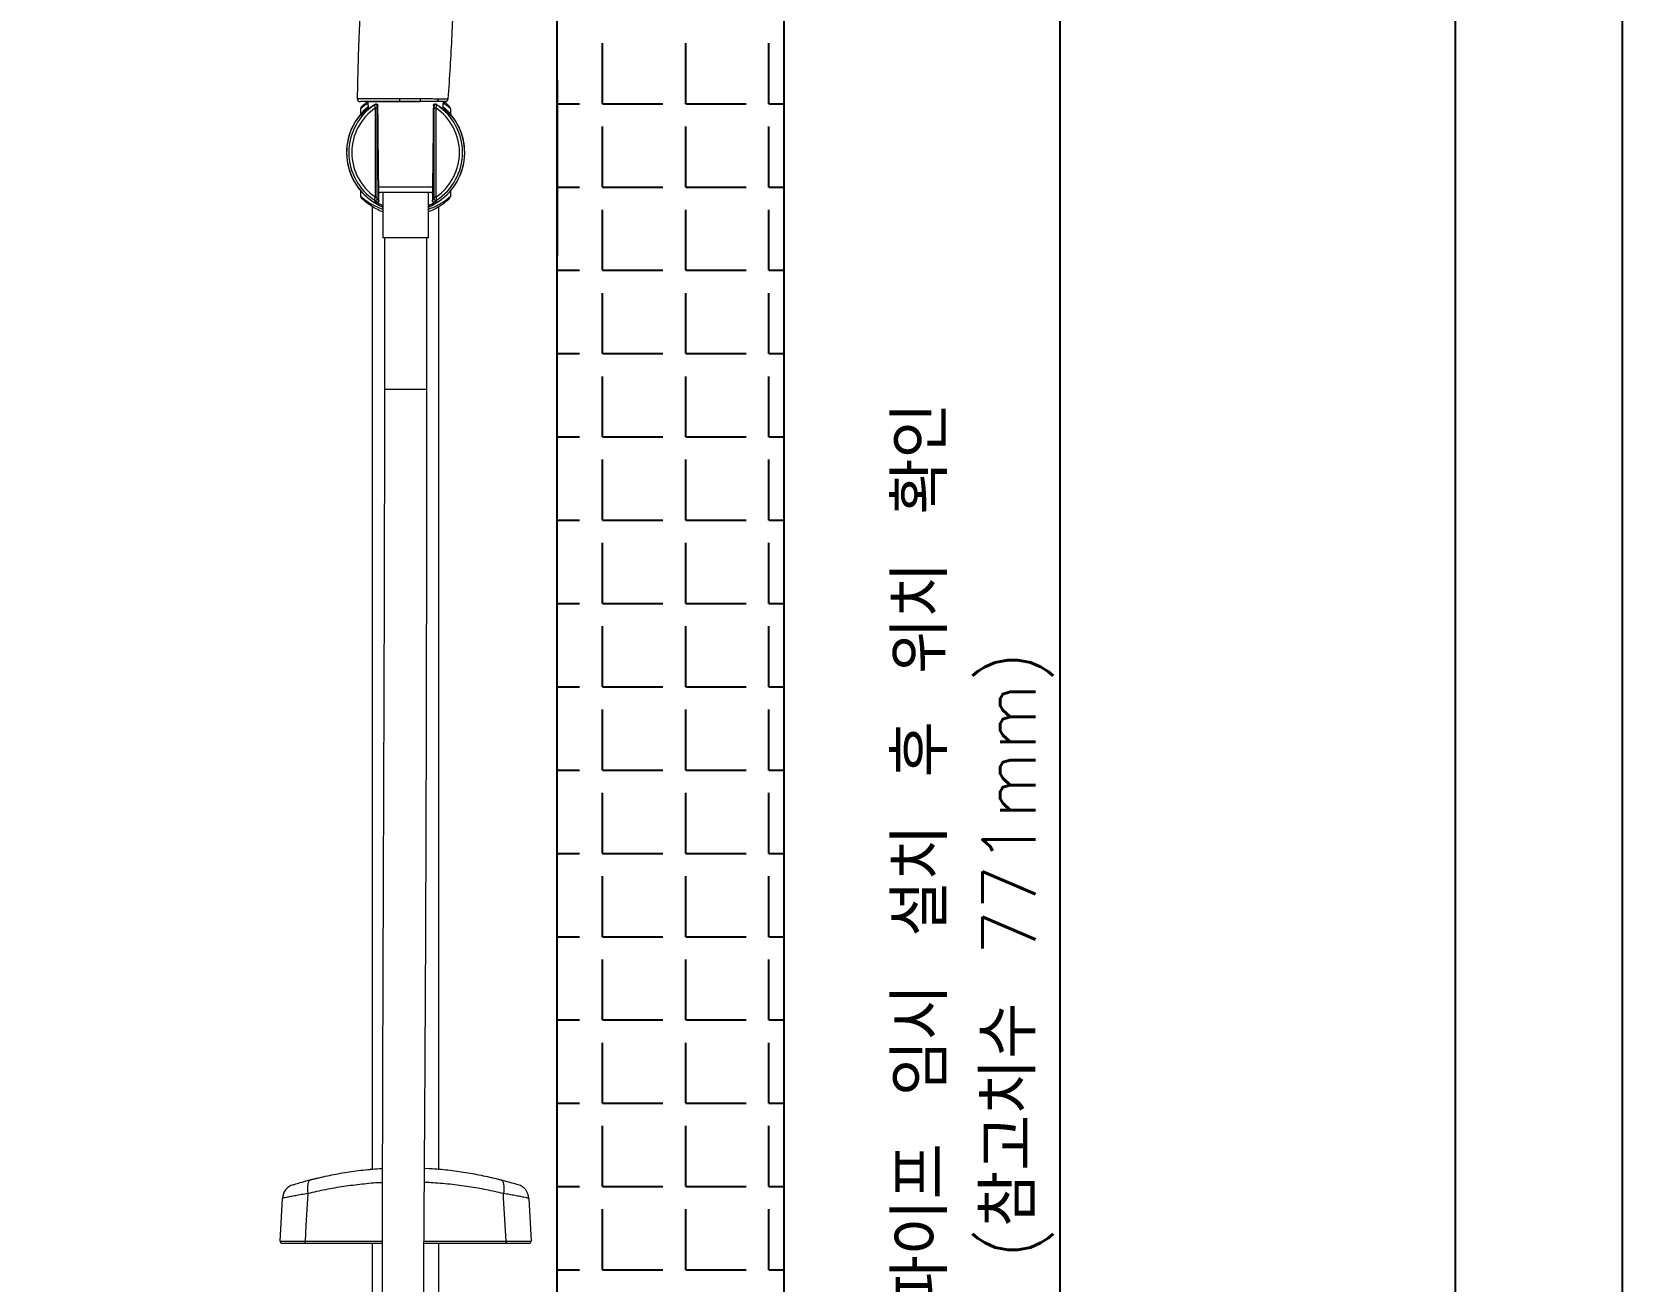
# Model space of a CAD drawing. Extents: x 1944 to 4044, y -46 to 2924.
# Drawn here: x 3519 to 4044, y 931 to 1343 of the extents above; entities that cross this region are included whole.
import ezdxf

# ---------------------------------------------------------------- set-up
doc = ezdxf.new("R2010")
doc.units = 0
doc.header["$LTSCALE"] = 23.1
doc.layers.get('0').update_dxf_attribs({"linetype": 'CONTINUOUS'})
doc.layers.get('Defpoints').update_dxf_attribs({"linetype": 'CONTINUOUS'})
for name, color, linetype in [('D', 2, 'CONTINUOUS'), ('DWG', 7, 'CONTINUOUS'), ('HT', 3, 'CONTINUOUS')]:
    doc.layers.add(name, color=color, linetype=linetype)
doc.styles.get("Standard").update_dxf_attribs({"font": 'txt.shx', "bigfont": 'whgtxt.shx'})
doc.dimstyles.get("Standard").update_dxf_attribs({"dimtxt": 2.5, "dimasz": 0.18, "dimexe": 0.18, "dimexo": 0.0625, "dimgap": 0.09, "dimtad": 0, "dimtih": 1, "dimtoh": 1, "dimdec": 4, "dimzin": 0, "dimdsep": 46, "dimtxsty": 'Standard', "dimcen": 0.09, "dimadec": 0, "dimazin": 0, "dimtp": 0.001, "dimtm": 0.001, "dimtfac": 1, "dimtdec": 4, "dimtofl": 0, "dimtmove": 0, "dimatfit": 0, "dimfxl": 0, "dimtolj": 1, "dimtzin": 0, "dimarcsym": 0})

# ---------------------------------------------------------------- blocks, each defined once
blk = doc.blocks.new('A$C1AB136E0')
at = {"color": 7, "linetype": 'Continuous', "lineweight": 15}
for p, q in [((450.75, 903.86), (450.75, 902.03)), ((453.15, 906.25), (453.32, 903.74)), ((453.15, 906.25), (470.3, 906.25)), ((455.68, 904.16), (456.18, 904.16)), ((455.68, 874.74), (455.68, 904.16)), ((456.18, 904.16), (456.18, 874.74)), ((456.37, 906.25), (456.56, 906.37)), ((456.5, 904.7), (456.47, 905.02)), ((470.6, 906.25), (470.6, 907.25)), ((474.73, 906.37), (474.93, 906.25)), ((474.83, 905.02), (474.8, 904.7)), ((475.11, 904.16), (475.61, 904.16)), ((475.11, 874.74), (475.11, 904.16)), ((475.38, 906.35), (475.55, 906.25)), ((475.61, 904.16), (475.61, 874.74)), ((477.97, 903.74), (478.15, 906.25)), ((480.49, 904.17), (480.45, 904.26)), ((480.55, 902.03), (480.55, 903.83)), ((450.75, 876.87), (450.75, 875.05)), ((480.55, 875.07), (480.55, 876.87)), ((481.18, 877.66), (481.18, 877.66)), ((454.65, 871.58), (454.65, 553.77)), ((455.68, 874.74), (456.18, 874.74)), ((456.79, 876.28), (457.11, 876.25)), ((457.11, 876.25), (457.11, 876.25)), ((474.18, 876.25), (457.11, 876.25)), ((458.15, 876.25), (458.15, 861.25)), ((473.15, 861.25), (473.15, 876.25)), ((474.18, 876.25), (474.51, 876.28)), ((475.11, 874.74), (475.61, 874.74)), ((476.65, 553.78), (476.65, 871.58)), ((473.15, 861.25), (458.15, 861.25)), ((458.65, 861.25), (458.65, 811.25)), ((472.65, 811.25), (472.65, 861.25)), ((436.9, 550.95), (438.57, 551.31)), ((473.46, 554.05), (471.87, 553.95)), ((476.65, 553.81), (476.89, 553.79)), ((477.23, 553.76), (477.3, 553.75)), ((493.27, 551.18), (494.4, 550.95)), ((494.4, 550.95), (496.84, 550.34)), ((424.23, 530.04), (424.97, 544.13)), ((506.33, 544.13), (507.06, 530.04)), ((454.65, 529.3), (454.65, 288.85)), ((476.65, 279.21), (476.65, 529.3))]:
    blk.add_line(p, q, dxfattribs=at)
at = {"color": 8, "linetype": 'Continuous', "lineweight": 15}
for p, q in [((456.63, 878.11), (474.54, 878.11)), ((472.65, 811.25), (458.65, 811.25))]:
    blk.add_line(p, q, dxfattribs=at)
at = {"color": 7, "linetype": 'Continuous', "lineweight": 15, "flags": 128}
for points in [[(434.35, 550.32), (434.01, 550.15), (433.72, 549.84), (433.49, 549.39), (433.32, 548.82), (433.23, 548.15), (433.2, 547.4), (433.26, 546.58), (433.38, 545.74)], [(496.95, 550.32), (497.28, 550.15), (497.57, 549.84), (497.8, 549.39), (497.97, 548.82), (498.07, 548.15), (498.09, 547.4), (498.04, 546.58), (497.91, 545.74)], [(433.38, 545.74), (432.75, 535.17), (432.44, 530.04)], [(498.85, 530.04), (498, 544.27), (497.91, 545.74)], [(432.76, 529.3), (432.69, 529.31), (432.63, 529.36), (432.58, 529.42), (432.53, 529.52), (432.49, 529.63), (432.46, 529.76), (432.44, 529.89), (432.44, 530.04)], [(498.85, 530.04), (498.85, 529.89), (498.83, 529.76), (498.8, 529.63), (498.76, 529.52), (498.72, 529.42), (498.66, 529.36), (498.6, 529.31), (498.53, 529.3)]]:
    blk.add_lwpolyline(points, dxfattribs=at)
at = {"color": 7, "linetype": 'Continuous', "lineweight": 15}
for centre, radius, start, end in [((465.65, 889.45), 19.5, 129.406, 180), ((465.65, 889.45), 19.49, 129.4244, 247.3694), ((465.65, 889.45), 18.77, 122.9371, 237.0629), ((465.65, 889.45), 17.77, 124.1216, 235.8784), ((450.66, 907.25), 1, 179.5331, 270.0004), ((455.71, 904.78), 0.501, 0.2233, 122.6425), ((537.54, 907.01), 73.89, 179.8007, 180.5892), ((465.65, 889.45), 19.5, 292.6199, 50.594), ((475.58, 904.78), 0.501, 57.3575, 179.7767), ((465.65, 889.45), 17.77, 304.1216, 55.8784), ((475.61, 907.17), 0.922, 275.1415, 2.2592), ((465.65, 889.45), 18.77, 302.9371, 57.0629), ((465.65, 889.45), 19.49, 0, 50.5756), ((478.72, 907.25), 1, 269.9992, 354.9901), ((465.65, 889.45), 19.5, 180, 247.3801), ((465.65, 889.45), 19.49, 292.6306, 0), ((455.71, 874.12), 0.501, 237.3575, 359.7767), ((475.58, 874.12), 0.501, 180.2233, 302.6425), ((429.96, 543.87), 5, 107.3007, 177), ((501.33, 543.87), 5, 3, 72.6993), ((424.93, 530), 0.7, 177, 270), ((506.37, 530), 0.7, 270, 3)]:
    blk.add_arc(centre, radius, start, end, dxfattribs=at)
at = {"color": 8, "linetype": 'Continuous', "lineweight": 15}
for start, end in [(129.4246, 247.3693), (0, 50.5754), (292.6307, 0)]:
    blk.add_arc((465.65, 889.45), 19.49, start, end, dxfattribs=at)
at = {"color": 7, "linetype": 'Continuous', "lineweight": 15}
for centre, start_param, end_param in [((471.67, 889.45), 2.328266, 2.344138), ((459.62, 889.45), 0.797454, 0.813327), ((471.67, 889.45), 3.939047, 3.977054), ((459.62, 889.45), 5.447724, 5.485731)]:
    blk.add_ellipse(centre, major_axis=(22.12, 0), ratio=0.968344, start_param=start_param, end_param=end_param, dxfattribs=at)
for points, knots in [([(479.71, 907.18), (479.95, 910.68), (480.45, 917.71), (481, 927.98), (481.4, 937.65), (481.66, 946.36), (481.81, 954), (481.88, 960.65), (481.9, 966.59), (481.88, 972.2), (481.82, 977.42), (481.74, 982.23), (481.65, 986.32), (481.57, 989.34), (481.52, 991.21), (481.48, 992.41), (481.44, 993.84), (481.37, 996.02), (481.26, 999.15), (481.09, 1003.34), (480.86, 1008.56), (480.58, 1014.34), (480.23, 1020.6), (479.83, 1027.27), (479.33, 1034.77), (478.75, 1042.75), (478.31, 1048.22), (478.09, 1050.9)], [0, 0, 0, 0, 0.07328, 0.146927, 0.214315, 0.275057, 0.328641, 0.373749, 0.413559, 0.452529, 0.490689, 0.522385, 0.552823, 0.575997, 0.585414, 0.591894, 0.601043, 0.615157, 0.637376, 0.666405, 0.702571, 0.746296, 0.787068, 0.833336, 0.885481, 0.943941, 1, 1, 1, 1]), ([(458.72, 1045.04), (458.67, 1043.87), (458.51, 1039.87), (458.21, 1033.37), (457.83, 1025.8), (457.45, 1019.04), (457.04, 1012.46), (456.61, 1006.1), (456.15, 999.97), (455.67, 994.07), (455.17, 988.42), (454.66, 983.04), (454.21, 978.43), (453.8, 974.34), (453.41, 970.52), (453.03, 966.76), (452.66, 963.01), (452.32, 959.44), (452.03, 956.27), (451.8, 953.64), (451.59, 951.1), (451.37, 948.18), (451.09, 944.39), (450.84, 940.3), (450.59, 936.01), (450.38, 931.62), (450.17, 926.53), (449.96, 920.63), (449.79, 914.13), (449.71, 909.57), (449.67, 907.27)], [0, 0, 0, 0, 0.025615, 0.086788, 0.141386, 0.190199, 0.233932, 0.284548, 0.328724, 0.367477, 0.413081, 0.451843, 0.485018, 0.513712, 0.541132, 0.568381, 0.595736, 0.623021, 0.646226, 0.664949, 0.680399, 0.701461, 0.728688, 0.76296, 0.790358, 0.822005, 0.858582, 0.900937, 0.950111, 1, 1, 1, 1]), ([(463.65, 906.25), (463.08, 906.25), (461.78, 906.25), (459.79, 906.25), (457.76, 906.25), (455.88, 906.25), (454.24, 906.25), (452.85, 906.25), (451.78, 906.25), (451.05, 906.25), (450.68, 906.25), (450.7, 906.25), (450.71, 906.25)], [0, 0, 0, 0, 0.084483, 0.190445, 0.299458, 0.405456, 0.514523, 0.620212, 0.728952, 0.834597, 0.943302, 1, 1, 1, 1]), ([(453.18, 905.71), (452.93, 905.54), (452.27, 905.1), (451.5, 904.49), (450.96, 904.02), (450.73, 903.82), (450.77, 903.85), (450.78, 903.86)], [0, 0, 0, 0, 0.162692, 0.431232, 0.707794, 0.925176, 1, 1, 1, 1]), ([(450.87, 904.3), (450.84, 904.24), (450.77, 904.11), (450.76, 903.95), (450.76, 903.86)], [0, 0, 0, 0, 0.407038, 1, 1, 1, 1]), ([(455.67, 905.41), (454.88, 904.88), (453.59, 904.02), (452.32, 902.88), (451.52, 902.08), (451.03, 901.56), (450.9, 901.46), (451.14, 901.82), (451.72, 902.53), (452.44, 903.32), (453.07, 903.87), (453.3, 904.07)], [0, 0, 0, 0, 0.173342, 0.283222, 0.392021, 0.500657, 0.608987, 0.716972, 0.825896, 0.93493, 1, 1, 1, 1]), ([(451.08, 904.58), (451.07, 904.57), (451.04, 904.54), (451.25, 904.75), (451.8, 905.24), (452.47, 905.83), (453.04, 906.24), (453.2, 906.35)], [0, 0, 0, 0, 0.078042, 0.308114, 0.595515, 0.883508, 1, 1, 1, 1]), ([(455.44, 905.2), (455.47, 905.22), (455.54, 905.3), (455.62, 905.36), (455.67, 905.41)], [0, 0, 0, 0, 0.315944, 1, 1, 1, 1]), ([(455.68, 904.16), (455.66, 904.24), (455.62, 904.39), (455.56, 904.63), (455.51, 904.81), (455.47, 904.99), (455.45, 905.12), (455.44, 905.19), (455.44, 905.2), (455.44, 905.2)], [0, 0, 0, 0, 0.157302, 0.279332, 0.499367, 0.553488, 0.759088, 0.944004, 1, 1, 1, 1]), ([(455.67, 905.41), (455.7, 905.43), (455.77, 905.46), (455.9, 905.49), (456.02, 905.48), (456.14, 905.44), (456.28, 905.37), (456.41, 905.23), (456.46, 905.1), (456.47, 905.03), (456.47, 905.02)], [0, 0, 0, 0, 0.105397, 0.211651, 0.303944, 0.389071, 0.514775, 0.699551, 0.968576, 1, 1, 1, 1]), ([(456.21, 904.78), (456.21, 904.78), (456.21, 904.78), (456.2, 904.73), (456.19, 904.61), (456.18, 904.41), (456.18, 904.25), (456.18, 904.16)], [0, 0, 0, 0, 0.051953, 0.226215, 0.427352, 0.707065, 1, 1, 1, 1]), ([(456.83, 873.56), (456.81, 874.97), (456.73, 880.84), (456.62, 891.22), (456.54, 900.21), (456.5, 904.7)], [0, 0, 0, 0, 0.136162, 0.568005, 1, 1, 1, 1]), ([(463.65, 907.27), (464.81, 907.26), (467.12, 907.25), (469.44, 907.25), (470.6, 907.25)], [0, 0, 0, 0, 0.500192, 1, 1, 1, 1]), ([(470.6, 906.25), (469.44, 906.25), (467.12, 906.25), (464.81, 906.25), (463.65, 906.25)], [0, 0, 0, 0, 0.5000012, 1, 1, 1, 1]), ([(470.6, 907.25), (471.38, 907.25), (472.96, 907.24), (475.08, 907.22), (476.06, 907.21), (476.54, 907.21)], [0, 0, 0, 0, 0.331806, 0.675293, 1, 1, 1, 1]), ([(475.7, 906.25), (475.29, 906.25), (474.45, 906.25), (472.62, 906.25), (471.27, 906.25), (470.6, 906.25)], [0, 0, 0, 0, 0.324268, 0.667604, 1, 1, 1, 1]), ([(474.8, 904.7), (474.78, 903.14), (474.72, 897.16), (474.62, 886.76), (474.52, 877.96), (474.47, 873.56)], [0, 0, 0, 0, 0.149907, 0.57488, 1, 1, 1, 1]), ([(474.83, 905.02), (474.84, 905.1), (474.87, 905.22), (475.01, 905.36), (475.13, 905.44), (475.26, 905.48), (475.39, 905.49), (475.51, 905.47), (475.58, 905.44), (475.62, 905.41), (475.62, 905.41)], [0, 0, 0, 0, 0.295109, 0.466543, 0.594589, 0.691436, 0.788869, 0.874412, 0.985374, 1, 1, 1, 1]), ([(475.11, 904.16), (475.11, 904.22), (475.11, 904.35), (475.11, 904.53), (475.1, 904.66), (475.09, 904.76), (475.08, 904.77), (475.08, 904.78)], [0, 0, 0, 0, 0.221491, 0.448738, 0.643216, 0.821283, 1, 1, 1, 1]), ([(475.85, 905.2), (475.85, 905.19), (475.85, 905.16), (475.82, 905.01), (475.77, 904.79), (475.7, 904.49), (475.64, 904.27), (475.61, 904.16)], [0, 0, 0, 0, 0.191528, 0.376162, 0.570266, 0.789679, 1, 1, 1, 1]), ([(475.62, 905.41), (475.65, 905.39), (475.72, 905.32), (475.8, 905.25), (475.85, 905.2)], [0, 0, 0, 0, 0.315944, 1, 1, 1, 1]), ([(477.99, 904.07), (478.23, 903.87), (478.85, 903.32), (479.57, 902.53), (480.16, 901.82), (480.39, 901.46), (480.26, 901.56), (479.77, 902.08), (478.96, 902.88), (477.7, 904.02), (476.41, 904.89), (475.62, 905.41)], [0, 0, 0, 0, 0.065802, 0.174398, 0.283447, 0.391666, 0.499722, 0.608505, 0.717253, 0.827296, 1, 1, 1, 1]), ([(478.65, 906.25), (478.67, 906.25), (478.72, 906.25), (478.24, 906.25), (477.29, 906.25), (476.23, 906.25), (475.7, 906.25)], [0, 0, 0, 0, 0.124738, 0.416435, 0.708248, 1, 1, 1, 1]), ([(480.55, 903.83), (480.48, 903.9), (480.36, 904.01), (479.54, 904.68), (478.89, 905.23), (478.26, 905.6), (478.11, 905.69)], [0, 0, 0, 0, 0.382225, 0.642886, 0.91084, 1, 1, 1, 1]), ([(478.17, 906.29), (478.21, 906.27), (478.69, 905.96), (479.23, 905.45), (480.06, 904.74), (480.17, 904.62), (480.24, 904.55)], [0, 0, 0, 0, 0.026949, 0.31123, 0.59505, 1, 1, 1, 1]), ([(480.24, 904.55), (480.24, 904.55), (480.23, 904.56), (479.92, 904.85), (479.65, 905.1)], [0, 0, 0, 0, 0.11069, 1, 1, 1, 1]), ([(481.18, 901.24), (481.18, 901.24), (481.18, 901.24), (481.17, 901.25), (481.17, 901.25)], [0, 0, 0, 0, 0.668761, 1, 1, 1, 1]), ([(450.75, 875.05), (450.75, 875.01), (450.75, 874.9), (450.79, 874.75), (450.85, 874.64), (450.87, 874.6)], [0, 0, 0, 0, 0.249948, 0.700218, 1, 1, 1, 1]), ([(458.15, 869.85), (458.07, 869.87), (457.26, 870.15), (455.92, 870.82), (454.23, 871.79), (452.88, 872.76), (451.94, 873.53), (451.37, 874.05), (451.08, 874.33), (451.08, 874.33), (451.08, 874.33)], [0, 0, 0, 0, 0.0167877, 0.1856109, 0.3544998, 0.5176897, 0.680673, 0.7996853, 0.9185523, 1, 1, 1, 1]), ([(453.79, 872.12), (453.79, 872.12), (453.79, 872.12), (453.84, 872.09), (453.87, 872.06)], [0, 0, 0, 0, 0.195371, 1, 1, 1, 1]), ([(458.15, 871.9), (457.62, 872.13), (456.7, 872.55), (455.9, 873.06), (455.32, 873.46), (455.35, 873.49), (455.76, 873.27), (456.03, 873.12), (456.17, 873.05)], [0, 0, 0, 0, 0.205411, 0.363695, 0.528178, 0.801934, 0.89418, 1, 1, 1, 1]), ([(455.44, 873.7), (455.44, 873.72), (455.44, 873.74), (455.47, 873.89), (455.52, 874.12), (455.59, 874.41), (455.65, 874.64), (455.68, 874.74)], [0, 0, 0, 0, 0.191528, 0.376162, 0.570266, 0.789679, 1, 1, 1, 1]), ([(456.17, 873.05), (456.15, 873.07), (456.03, 873.17), (455.79, 873.38), (455.57, 873.59), (455.44, 873.7)], [0, 0, 0, 0, 0.097952, 0.489761, 1, 1, 1, 1]), ([(456.83, 873.56), (456.82, 873.52), (456.82, 873.41), (456.75, 873.26), (456.62, 873.09), (456.41, 872.98), (456.26, 873.02), (456.17, 873.05)], [0, 0, 0, 0, 0.0805457, 0.1839811, 0.3572307, 0.6632336, 1, 1, 1, 1]), ([(456.18, 874.74), (456.18, 874.68), (456.18, 874.55), (456.18, 874.38), (456.19, 874.24), (456.2, 874.15), (456.21, 874.13), (456.21, 874.12)], [0, 0, 0, 0, 0.221491, 0.448738, 0.643216, 0.821283, 1, 1, 1, 1]), ([(480.24, 874.35), (480.24, 874.35), (480.23, 874.34), (479.84, 873.96), (478.77, 873.04), (477.86, 872.36), (476.88, 871.7), (475.82, 871.07), (474.46, 870.32), (473.46, 870), (473.15, 869.91)], [0, 0, 0, 0, 0.029088, 0.262786, 0.433374, 0.604283, 0.618923, 0.774456, 0.92996, 1, 1, 1, 1]), ([(475.12, 873.05), (475.33, 873.16), (475.9, 873.47), (476.03, 873.5), (475.23, 872.96), (474.26, 872.33), (473.34, 871.97), (473.15, 871.89)], [0, 0, 0, 0, 0.160735, 0.437219, 0.674729, 0.931356, 1, 1, 1, 1]), ([(475.12, 873.05), (475.08, 873.03), (474.96, 872.98), (474.78, 873.02), (474.6, 873.16), (474.51, 873.31), (474.47, 873.47), (474.47, 873.54), (474.47, 873.56)], [0, 0, 0, 0, 0.171443, 0.516849, 0.696366, 0.8777, 0.953656, 1, 1, 1, 1]), ([(475.08, 874.12), (475.08, 874.12), (475.08, 874.13), (475.09, 874.17), (475.1, 874.29), (475.11, 874.49), (475.11, 874.66), (475.11, 874.74)], [0, 0, 0, 0, 0.051953, 0.226215, 0.427352, 0.707065, 1, 1, 1, 1]), ([(475.85, 873.7), (475.83, 873.68), (475.71, 873.57), (475.46, 873.35), (475.24, 873.15), (475.12, 873.05)], [0, 0, 0, 0, 0.097952, 0.489761, 1, 1, 1, 1]), ([(475.61, 874.74), (475.63, 874.66), (475.67, 874.52), (475.74, 874.27), (475.78, 874.09), (475.82, 873.92), (475.85, 873.78), (475.85, 873.71), (475.85, 873.7), (475.85, 873.7)], [0, 0, 0, 0, 0.157302, 0.279332, 0.499367, 0.553488, 0.759088, 0.944004, 1, 1, 1, 1]), ([(480.44, 874.65), (480.46, 874.67), (480.52, 874.79), (480.56, 874.94), (480.54, 875.06), (480.54, 875.07)], [0, 0, 0, 0, 0.1936826, 0.9557241, 1, 1, 1, 1]), ([(458.65, 811.25), (458.64, 804.06), (458.64, 790), (458.61, 769.37), (458.57, 749.67), (458.52, 730.86), (458.46, 713.04), (458.4, 696.18), (458.34, 680.23), (458.29, 665.09), (458.23, 649.89), (458.18, 634.72), (458.12, 619.67), (458.08, 605.66), (458.04, 592.65), (458, 580.63), (457.97, 569.48), (457.95, 559.22), (457.93, 549.82), (457.92, 541.38), (457.91, 533.88), (457.89, 527.31), (457.89, 521.5), (457.88, 515.39), (457.86, 508.52), (457.85, 500.58), (457.84, 492.2), (457.82, 485.46), (457.81, 480.6), (457.81, 477.84), (457.8, 475.37), (457.79, 473.04), (457.79, 470.47), (457.78, 466.99), (457.77, 462.25), (457.75, 456.32), (457.74, 449.84), (457.71, 440.46), (457.68, 428.84), (457.64, 415.31), (457.61, 403.14), (457.59, 392.27), (457.57, 382.61), (457.56, 373.61), (457.56, 363), (457.58, 350.11), (457.63, 333.57), (457.73, 314.92), (457.9, 294.11), (458.14, 273.55), (458.43, 253.58), (458.76, 234.8), (459.14, 216.42), (459.56, 198.74), (460.03, 181.75), (460.56, 165.42), (461.03, 152.78), (461.41, 143.75), (461.65, 138.27), (461.88, 133.25), (462.1, 128.74), (462.3, 124.73), (462.48, 121.21), (462.65, 117.94), (462.84, 114.48), (463.08, 110.32), (463.37, 105.28), (463.72, 99.44), (464.12, 93), (464.57, 86.05), (465.05, 78.68), (465.57, 70.88), (466.09, 63.08), (466.58, 55.7), (466.99, 49.19), (467.33, 43.5), (467.61, 38.33), (467.85, 33.37), (468.03, 28.41), (468.13, 24.14), (468.16, 20.59), (468.15, 17.71), (468.08, 14.82), (467.94, 12.35), (467.84, 11.09), (467.76, 10.51), (467.8, 10.55), (467.81, 10.56)], [0, 0, 0, 0, 0.0254882, 0.0498684, 0.0731715, 0.0954256, 0.116657, 0.1365371, 0.1554752, 0.1734913, 0.1906039, 0.2098222, 0.2278122, 0.2445994, 0.2602076, 0.2746588, 0.2879736, 0.3004771, 0.3118228, 0.3220282, 0.3311091, 0.3390796, 0.3459521, 0.3522262, 0.3613218, 0.3709811, 0.381195, 0.3918908, 0.3956004, 0.3989595, 0.4019698, 0.4046332, 0.4074853, 0.4114007, 0.4173873, 0.4248438, 0.4331498, 0.441205, 0.4593002, 0.4759001, 0.4910417, 0.5041674, 0.5160257, 0.5266973, 0.5374023, 0.5552693, 0.5743541, 0.5985576, 0.6242377, 0.6512332, 0.6744085, 0.6977683, 0.7202048, 0.7416973, 0.7622727, 0.7819599, 0.8007892, 0.8078165, 0.8144443, 0.8204381, 0.825815, 0.8305906, 0.8347787, 0.8383914, 0.8422678, 0.8471036, 0.8531989, 0.8602074, 0.8678659, 0.8761131, 0.8848754, 0.8940538, 0.9039232, 0.9128029, 0.9207565, 0.9278603, 0.9342303, 0.9408548, 0.9481549, 0.9561445, 0.9618833, 0.9679819, 0.9742336, 0.9836363, 0.993119, 0.9979019, 1, 1, 1, 1]), ([(459, 95.64), (459.01, 92.87), (459.02, 87.57), (459.14, 80), (459.3, 73.09), (459.52, 66.1), (459.81, 59.12), (460.17, 52.35), (460.56, 46.08), (460.98, 40.37), (461.42, 35.27), (461.83, 30.99), (462.23, 27.28), (462.65, 23.66), (463.13, 20.08), (463.64, 16.63), (464.17, 13.54), (464.62, 11.26), (465.1, 9.22), (465.57, 7.56), (466.15, 5.9), (466.79, 4.46), (467.44, 3.36), (467.98, 2.65), (468.41, 2.18), (468.7, 1.9), (469.29, 1.42), (470.13, 0.85), (471.26, 0.36), (472.36, 0.08), (473.42, -0.04), (474.65, 0.01), (476.15, 0.35), (477.83, 1.18), (479.55, 2.76), (480.56, 4.54), (481.04, 5.93), (481.36, 7.23), (481.63, 8.84), (481.88, 11.06), (482.08, 14.19), (482.17, 18.57), (482.15, 23.77), (482, 29.79), (481.73, 36.4), (481.35, 43.46), (480.91, 50.84), (480.38, 59.08), (479.78, 68.23), (479.1, 78.25), (478.43, 88.41), (477.88, 96.99), (477.48, 103.75), (477.21, 108.47), (476.98, 112.55), (476.8, 115.95), (476.66, 118.71), (476.51, 121.69), (476.32, 125.47), (476.08, 130.58), (475.79, 136.76), (475.48, 143.87), (475.17, 151.52), (474.87, 159.32), (474.43, 171.17), (473.92, 186.83), (473.39, 206.15), (472.96, 225.01), (472.61, 243.6), (472.34, 262.04), (472.15, 278.67), (472, 293.65), (471.89, 307.18), (471.79, 321.07), (471.7, 335.33), (471.61, 349.76), (471.55, 362.09), (471.5, 372.09), (471.47, 379.72), (471.44, 386.98), (471.42, 393.86), (471.4, 400.36), (471.39, 406.71), (471.37, 413.26), (471.36, 419.41), (471.36, 425.16), (471.36, 430.37), (471.36, 435.87), (471.36, 441.67), (471.36, 447.7), (471.37, 453.65), (471.38, 459.02), (471.4, 463.56), (471.41, 467.29), (471.41, 470.34), (471.42, 472.8), (471.43, 475.07), (471.44, 477.84), (471.46, 481.59), (471.47, 486.3), (471.5, 491.49), (471.52, 496.77), (471.56, 503.49), (471.6, 511.48), (471.69, 526.52), (471.83, 547.45), (471.96, 567.86), (472.05, 582.17), (472.1, 590.31), (472.14, 599.2), (472.2, 608.92), (472.25, 619.48), (472.3, 630.88), (472.35, 643.16), (472.4, 656.31), (472.45, 670.37), (472.49, 685.36), (472.53, 701.29), (472.57, 717.83), (472.59, 734.98), (472.62, 752.72), (472.63, 771.39), (472.64, 791), (472.65, 804.39), (472.65, 811.25)], [0, 0, 0, 0, 0.008145, 0.015564, 0.022509, 0.029124, 0.037454, 0.04522, 0.052434, 0.060391, 0.067592, 0.074026, 0.079876, 0.085709, 0.093023, 0.100349, 0.107675, 0.115182, 0.119393, 0.123969, 0.128909, 0.134097, 0.138394, 0.141512, 0.142944, 0.143868, 0.144457, 0.146349, 0.148521, 0.149723, 0.151059, 0.15287, 0.155236, 0.158159, 0.161541, 0.165725, 0.170124, 0.174706, 0.179319, 0.183963, 0.191786, 0.199762, 0.20776, 0.215528, 0.223175, 0.230799, 0.23844, 0.246093, 0.255793, 0.265694, 0.275717, 0.285765, 0.290965, 0.295645, 0.299669, 0.303017, 0.305676, 0.307833, 0.311829, 0.31686, 0.322959, 0.330168, 0.33799, 0.345756, 0.353456, 0.373489, 0.392845, 0.411821, 0.43072, 0.449481, 0.468135, 0.481581, 0.495404, 0.50961, 0.524201, 0.539181, 0.553843, 0.562, 0.569787, 0.577195, 0.584213, 0.590836, 0.59707, 0.603611, 0.610847, 0.615847, 0.621138, 0.626725, 0.63261, 0.638796, 0.645089, 0.650687, 0.655124, 0.658891, 0.661983, 0.664395, 0.666357, 0.668878, 0.672798, 0.677703, 0.68317, 0.688505, 0.693696, 0.703468, 0.712667, 0.739079, 0.766464, 0.773859, 0.781917, 0.79077, 0.800431, 0.81091, 0.822219, 0.834373, 0.847385, 0.861272, 0.876051, 0.89174, 0.90836, 0.924903, 0.942315, 0.960617, 0.979836, 1, 1, 1, 1]), ([(434.35, 550.32), (436.16, 550.76), (439.79, 551.65), (445.57, 552.72), (451.59, 553.57), (455.74, 553.89), (457.83, 554.05)], [0, 0, 0, 0, 0.244924, 0.491713, 0.744712, 1, 1, 1, 1]), ([(454.13, 553.77), (454.07, 553.76), (453.97, 553.75), (454.44, 553.79), (454.65, 553.81)], [0, 0, 0, 0, 0.5765589, 1, 1, 1, 1]), ([(473.46, 554.05), (473.54, 554.05), (475.6, 553.92), (479.65, 553.56), (485.53, 552.75), (491.35, 551.69), (495.08, 550.77), (496.95, 550.32)], [0, 0, 0, 0, 0.009155, 0.251697, 0.496284, 0.747118, 1, 1, 1, 1]), ([(477.24, 553.75), (477.24, 553.75), (477.26, 553.75), (477.28, 553.75), (477.3, 553.75), (477.31, 553.75), (477.31, 553.75), (477.32, 553.75), (477.32, 553.75), (477.32, 553.75), (477.31, 553.75), (477.3, 553.75)], [0, 0, 0, 0, 0.01421, 0.07056, 0.08914, 0.101691, 0.115472, 0.137945, 0.188409, 0.363115, 1, 1, 1, 1]), ([(428.47, 548.64), (428.48, 548.65), (428.52, 548.66), (429.27, 548.89), (431.32, 549.51), (433.33, 550.05), (434.35, 550.32)], [0, 0, 0, 0, 0.079894, 0.374809, 0.685511, 1, 1, 1, 1]), ([(434.6, 550.38), (434.93, 550.46), (435.59, 550.64), (436.45, 550.84), (436.9, 550.95)], [0, 0, 0, 0, 0.4884187, 1, 1, 1, 1]), ([(496.95, 550.32), (497.41, 550.19), (498.84, 549.82), (500.83, 549.25), (502.5, 548.74), (502.71, 548.68), (502.82, 548.64)], [0, 0, 0, 0, 0.141745, 0.4356, 0.718907, 1, 1, 1, 1]), ([(498.6, 549.87), (498.74, 549.84), (499.53, 549.62), (499.91, 549.51), (499.97, 549.49), (499.99, 549.49)], [0, 0, 0, 0, 0.13516, 0.776002, 1, 1, 1, 1]), ([(433.38, 545.74), (432.64, 545.61), (431.14, 545.37), (429.2, 545.02), (427.55, 544.7), (426.27, 544.44), (425.41, 544.26), (425.02, 544.16), (424.98, 544.14), (424.97, 544.13)], [0, 0, 0, 0, 0.153812, 0.30761, 0.462965, 0.618299, 0.768461, 0.918613, 1, 1, 1, 1]), ([(506.33, 544.13), (506.29, 544.15), (506.21, 544.18), (505.61, 544.32), (504.67, 544.52), (503.38, 544.77), (501.78, 545.08), (499.95, 545.4), (498.58, 545.63), (497.91, 545.74)], [0, 0, 0, 0, 0.143541, 0.287087, 0.429786, 0.5725, 0.717475, 0.862464, 1, 1, 1, 1]), ([(424.23, 530.04), (424.24, 530.04), (424.27, 530.04), (424.66, 530.04), (425.51, 530.04), (426.75, 530.04), (428.35, 530.04), (430.24, 530.04), (431.71, 530.04), (432.44, 530.04)], [0, 0, 0, 0, 0.081904, 0.234866, 0.387827, 0.540875, 0.693922, 0.846961, 1, 1, 1, 1]), ([(432.76, 529.3), (432.06, 529.3), (430.66, 529.3), (428.86, 529.3), (427.34, 529.3), (426.15, 529.3), (425.34, 529.3), (424.97, 529.3), (424.94, 529.3), (424.93, 529.3)], [0, 0, 0, 0, 0.153041, 0.30608, 0.459126, 0.612171, 0.765132, 0.918094, 1, 1, 1, 1]), ([(457.9, 529.3), (456.51, 529.3), (453.3, 529.3), (448.37, 529.3), (443.06, 529.3), (437.82, 529.3), (434.45, 529.3), (432.76, 529.3)], [0, 0, 0, 0, 0.158643, 0.3659458, 0.574427, 0.7865834, 1, 1, 1, 1]), ([(498.53, 529.3), (496.89, 529.3), (493.6, 529.3), (488.42, 529.3), (483.06, 529.3), (477.49, 529.3), (473.67, 529.3), (471.71, 529.3)], [0, 0, 0, 0, 0.194814, 0.390729, 0.590088, 0.790637, 1, 1, 1, 1]), ([(506.37, 529.3), (506.33, 529.3), (506.25, 529.3), (505.62, 529.3), (504.63, 529.3), (503.29, 529.3), (501.62, 529.3), (500, 529.3), (498.91, 529.3), (498.53, 529.3)], [0, 0, 0, 0, 0.15304, 0.306079, 0.459124, 0.612169, 0.76513, 0.918091, 1, 1, 1, 1]), ([(498.85, 530.04), (499.25, 530.04), (500.38, 530.04), (502.09, 530.04), (503.84, 530.04), (505.25, 530.04), (506.28, 530.04), (506.94, 530.04), (507.02, 530.04), (507.06, 530.04)], [0, 0, 0, 0, 0.081907, 0.234868, 0.387829, 0.540876, 0.693923, 0.846961, 1, 1, 1, 1])]:
    blk.add_open_spline(points, degree=3, knots=knots, dxfattribs=at)
at = {"color": 8, "linetype": 'Continuous', "lineweight": 15}
for points, knots in [([(449.71, 907.27), (449.7, 907.27), (449.68, 907.27), (450.07, 907.27), (450.84, 907.27), (452.01, 907.27), (453.48, 907.27), (455.26, 907.27), (457.27, 907.28), (459.47, 907.27), (461.61, 907.27), (463.03, 907.27), (463.65, 907.27)], [0, 0, 0, 0, 0.057158, 0.1627863, 0.2714716, 0.37712, 0.4858189, 0.5917745, 0.7008048, 0.8067033, 0.9156515, 1, 1, 1, 1]), ([(476.54, 907.21), (477.09, 907.2), (478.2, 907.2), (479.21, 907.19), (479.71, 907.18), (479.66, 907.18), (479.64, 907.18)], [0, 0, 0, 0, 0.288087, 0.584451, 0.872446, 1, 1, 1, 1]), ([(450.78, 875.05), (450.78, 875.04), (450.78, 875.04), (451.4, 874.49), (452.59, 873.57), (453.97, 872.65), (455.7, 871.71), (457.12, 871.05), (458.02, 870.77), (458.15, 870.73)], [0, 0, 0, 0, 0.081348, 0.320169, 0.479301, 0.642958, 0.805531, 0.972334, 1, 1, 1, 1]), ([(473.15, 870.79), (473.52, 870.9), (474.6, 871.21), (476.03, 871.94), (477.64, 872.84), (479, 873.79), (480.13, 874.69), (480.53, 875.06), (480.54, 875.07), (480.55, 875.07)], [0, 0, 0, 0, 0.079129, 0.229071, 0.382305, 0.555733, 0.734912, 0.970562, 1, 1, 1, 1]), ([(457.93, 549.33), (457.74, 549.33), (455.49, 549.25), (451.21, 548.83), (445.14, 548.08), (439.14, 547.05), (435.31, 546.18), (433.38, 545.74)], [0, 0, 0, 0, 0.0224878, 0.2616072, 0.5028047, 0.7503576, 1, 1, 1, 1]), ([(497.91, 545.74), (496.07, 546.16), (492.36, 547.01), (486.46, 548.03), (480.31, 548.82), (475.39, 549.27), (472.54, 549.37), (471.84, 549.39)], [0, 0, 0, 0, 0.2260745, 0.453887, 0.6874991, 0.9232564, 1, 1, 1, 1]), ([(432.44, 530.04), (434.69, 530.04), (439.2, 530.04), (446.31, 530.04), (451.68, 530.04), (455.55, 530.04), (456.98, 530.04), (457.9, 530.04)], [0, 0, 0, 0, 0.279277, 0.559273, 0.838543, 0.896567, 1, 1, 1, 1]), ([(471.72, 530.04), (473.71, 530.04), (476.83, 530.04), (482.13, 530.04), (487.63, 530.04), (493.59, 530.04), (497.25, 530.04), (498.85, 530.04)], [0, 0, 0, 0, 0.210854, 0.330588, 0.571286, 0.811986, 1, 1, 1, 1])]:
    blk.add_open_spline(points, degree=3, knots=knots, dxfattribs=at)
blk = doc.blocks.new('*D92')
at = {"color": 2, "lineweight": -2, "transparency": 16777216}
for p, q in [((3726.81, 1424.37), (3859.03, 1424.37)), ((3858.03, 662.89), (3858.03, 1414.37)), ((3729.11, 652.89), (3859.03, 652.89))]:
    blk.add_line(p, q, dxfattribs=at)
at = {"color": 2, "transparency": 16777216}
for points in [[(3856.36, 1414.37), (3859.7, 1414.37), (3858.03, 1424.37)], [(3856.36, 662.89), (3859.7, 662.89), (3858.03, 652.89)]]:
    blk.add_solid(points, dxfattribs=at)
at = {"layer": 'Defpoints', "color": 0, "transparency": 16777216}
for p in [(3726.51, 1424.37), (3858.03, 1424.37), (3728.81, 652.89)]:
    blk.add_point(p, dxfattribs=at)
at = {"color": 2, "transparency": 16777216, "insert": (3829.52, 1038.63), "char_height": 17.5, "attachment_point": 5, "rotation": 90}
blk.add_mtext('\\A1;* 직관파이프 임시 설치 후 위치 확인\\P(참고치수 771mm)', dxfattribs=at)

msp = doc.modelspace()

# ---------------------------------------------------------------- linework, layer by layer
at = {"color": 4}
msp.add_line((3988.61, 24.46), (3988.61, 2769.46), dxfattribs=at)
at = {"layer": 'D'}
msp.add_lwpolyline([(1943.61, 2924.46), (4043.61, 2924.46), (4043.61, -45.54), (1943.61, -45.54)], close=True, dxfattribs=at)
at = {"layer": 'DWG'}
msp.add_line((3692.02, 1327.27), (3692.02, 1269.27), dxfattribs=at)
at = {"layer": 'HT', "ltscale": 0.5}
for p, q in [((3692.02, 675.84), (3692.02, 2763.82)), ((3767.02, 643.84), (3767.02, 2763.82)), ((3692.02, 152.3), (3692.02, 1902.3)), ((3767.02, 120.3), (3767.02, 1902.3)), ((3706.96, 1319.64), (3706.96, 1339.64)), ((3734.46, 1319.64), (3734.46, 1339.64)), ((3761.96, 1319.64), (3761.96, 1339.64)), ((3692.02, 1319.64), (3699.46, 1319.64)), ((3706.96, 1319.64), (3726.96, 1319.64)), ((3734.46, 1319.64), (3754.46, 1319.64)), ((3761.96, 1319.64), (3767.02, 1319.64)), ((3706.96, 1292.14), (3706.96, 1312.14)), ((3734.46, 1292.14), (3734.46, 1312.14)), ((3761.96, 1292.14), (3761.96, 1312.14)), ((3692.02, 1292.14), (3699.46, 1292.14)), ((3706.96, 1292.14), (3726.96, 1292.14)), ((3734.46, 1292.14), (3754.46, 1292.14)), ((3761.96, 1292.14), (3767.02, 1292.14)), ((3706.96, 1264.64), (3706.96, 1284.64)), ((3734.46, 1264.64), (3734.46, 1284.64)), ((3761.96, 1264.64), (3761.96, 1284.64)), ((3692.02, 1264.64), (3699.46, 1264.64)), ((3706.96, 1264.64), (3726.96, 1264.64)), ((3734.46, 1264.64), (3754.46, 1264.64)), ((3761.96, 1264.64), (3767.02, 1264.64)), ((3706.96, 1237.14), (3706.96, 1257.14)), ((3734.46, 1237.14), (3734.46, 1257.14)), ((3761.96, 1237.14), (3761.96, 1257.14)), ((3692.02, 1237.14), (3699.46, 1237.14)), ((3706.96, 1237.14), (3726.96, 1237.14)), ((3734.46, 1237.14), (3754.46, 1237.14)), ((3761.96, 1237.14), (3767.02, 1237.14)), ((3706.96, 1209.64), (3706.96, 1229.64)), ((3734.46, 1209.64), (3734.46, 1229.64)), ((3761.96, 1209.64), (3761.96, 1229.64)), ((3692.02, 1209.64), (3699.46, 1209.64)), ((3706.96, 1209.64), (3726.96, 1209.64)), ((3734.46, 1209.64), (3754.46, 1209.64)), ((3761.96, 1209.64), (3767.02, 1209.64)), ((3706.96, 1182.14), (3706.96, 1202.14)), ((3734.46, 1182.14), (3734.46, 1202.14)), ((3761.96, 1182.14), (3761.96, 1202.14)), ((3692.02, 1182.14), (3699.46, 1182.14)), ((3706.96, 1182.14), (3726.96, 1182.14)), ((3734.46, 1182.14), (3754.46, 1182.14)), ((3761.96, 1182.14), (3767.02, 1182.14)), ((3706.96, 1154.64), (3706.96, 1174.64)), ((3734.46, 1154.64), (3734.46, 1174.64)), ((3761.96, 1154.64), (3761.96, 1174.64)), ((3692.02, 1154.64), (3699.46, 1154.64)), ((3706.96, 1154.64), (3726.96, 1154.64)), ((3734.46, 1154.64), (3754.46, 1154.64)), ((3761.96, 1154.64), (3767.02, 1154.64)), ((3706.96, 1127.14), (3706.96, 1147.14)), ((3734.46, 1127.14), (3734.46, 1147.14)), ((3761.96, 1127.14), (3761.96, 1147.14)), ((3692.02, 1127.14), (3699.46, 1127.14)), ((3706.96, 1127.14), (3726.96, 1127.14)), ((3734.46, 1127.14), (3754.46, 1127.14)), ((3761.96, 1127.14), (3767.02, 1127.14)), ((3706.96, 1099.64), (3706.96, 1119.64)), ((3734.46, 1099.64), (3734.46, 1119.64)), ((3761.96, 1099.64), (3761.96, 1119.64)), ((3692.02, 1099.64), (3699.46, 1099.64)), ((3706.96, 1099.64), (3726.96, 1099.64)), ((3734.46, 1099.64), (3754.46, 1099.64)), ((3761.96, 1099.64), (3767.02, 1099.64)), ((3706.96, 1072.14), (3706.96, 1092.14)), ((3734.46, 1072.14), (3734.46, 1092.14)), ((3761.96, 1072.14), (3761.96, 1092.14)), ((3692.02, 1072.14), (3699.46, 1072.14)), ((3706.96, 1072.14), (3726.96, 1072.14)), ((3734.46, 1072.14), (3754.46, 1072.14)), ((3761.96, 1072.14), (3767.02, 1072.14)), ((3706.96, 1044.64), (3706.96, 1064.64)), ((3734.46, 1044.64), (3734.46, 1064.64)), ((3761.96, 1044.64), (3761.96, 1064.64)), ((3692.02, 1044.64), (3699.46, 1044.64)), ((3706.96, 1044.64), (3726.96, 1044.64)), ((3734.46, 1044.64), (3754.46, 1044.64)), ((3761.96, 1044.64), (3767.02, 1044.64)), ((3706.96, 1017.14), (3706.96, 1037.14)), ((3734.46, 1017.14), (3734.46, 1037.14)), ((3761.96, 1017.14), (3761.96, 1037.14)), ((3692.02, 1017.14), (3699.46, 1017.14)), ((3706.96, 1017.14), (3726.96, 1017.14)), ((3734.46, 1017.14), (3754.46, 1017.14)), ((3761.96, 1017.14), (3767.02, 1017.14)), ((3706.96, 989.64), (3706.96, 1009.64)), ((3734.46, 989.64), (3734.46, 1009.64)), ((3761.96, 989.64), (3761.96, 1009.64)), ((3692.02, 989.64), (3699.46, 989.64)), ((3706.96, 989.64), (3726.96, 989.64)), ((3734.46, 989.64), (3754.46, 989.64)), ((3761.96, 989.64), (3767.02, 989.64)), ((3706.96, 962.14), (3706.96, 982.14)), ((3734.46, 962.14), (3734.46, 982.14)), ((3761.96, 962.14), (3761.96, 982.14)), ((3692.02, 962.14), (3699.46, 962.14)), ((3706.96, 962.14), (3726.96, 962.14)), ((3734.46, 962.14), (3754.46, 962.14)), ((3761.96, 962.14), (3767.02, 962.14)), ((3706.96, 934.64), (3706.96, 954.64)), ((3734.46, 934.64), (3734.46, 954.64)), ((3761.96, 934.64), (3761.96, 954.64)), ((3692.02, 934.64), (3699.46, 934.64)), ((3706.96, 934.64), (3726.96, 934.64)), ((3734.46, 934.64), (3754.46, 934.64)), ((3761.96, 934.64), (3767.02, 934.64))]:
    msp.add_line(p, q, dxfattribs=at)

# ---------------------------------------------------------------- block references
at = {"lineweight": 15}
msp.add_blockref('A$C1AB136E0', (3176.37, 414.09), dxfattribs=at)

# ---------------------------------------------------------------- dimensions: what is measured, and where the dimension line sits
dim = msp.add_linear_dim(base=(3858.03, 1424.37), p1=(3728.81, 652.89), p2=(3726.51, 1424.37), angle=90, text='* 직관파이프 임시 설치 후 위치 확인\\P(참고치수 771mm)', dimstyle='Standard', override={"dimtxt": 17.5, "dimasz": 10, "dimexe": 1, "dimexo": 0.3, "dimgap": 5, "dimtad": 1, "dimtih": 0, "dimtoh": 0, "dimdec": 1, "dimzin": 8, "dimcen": 0, "dimclrd": 2, "dimclre": 2, "dimclrt": 2, "dimazin": 2, "dimtp": 0.1, "dimtm": 0, "dimtfac": 0.5, "dimtdec": 1, "dimatfit": 3, "dimfxl": 2.5, "dimarcsym": 1})
dim.commit()
dim.dimension.update_dxf_attribs({"geometry": '*D92', "text_midpoint": (3858.03, 1038.63), "dimtype": 160})

doc.saveas('drawing.dxf')
